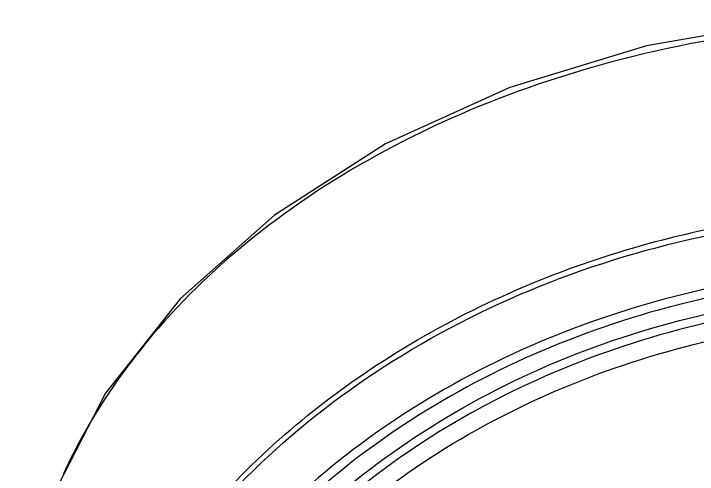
# Model space of a CAD drawing. Extents: x 0 to 1693, y 0 to 1240.
# Drawn here: x 886.57 to 918.06, y 669.92 to 691.13 of the extents above; entities that cross this region are included whole.
import ezdxf

# ---------------------------------------------------------------- set-up
doc = ezdxf.new("R2010")
doc.units = 0
doc.header["$LTSCALE"] = 14
doc.header["$MEASUREMENT"] = 0
doc.layers.add('DEF_LAYER_ASSEM_MEMBER', color=7, linetype='CONTINUOUS')

msp = doc.modelspace()

# ---------------------------------------------------------------- linework, layer by layer
at = {"layer": 'DEF_LAYER_ASSEM_MEMBER', "color": 7, "linetype": 'Continuous'}
for points in [[(928.579, 691.131), (922.261, 690.78), (915.71, 689.649)], [(915.71, 689.649), (909.425, 687.739), (903.686, 685.133), (898.58, 681.855), (894.236, 677.998), (890.803, 673.663), (888.338, 668.89), (886.916, 663.832), (886.568, 658.595)]]:
    msp.add_lwpolyline(points, dxfattribs=at)
at = {"layer": 'DEF_LAYER_ASSEM_MEMBER', "color": 9, "linetype": 'Continuous'}
msp.add_arc((912.551, 659.056), 26.073, 153.9462, 155.3674, dxfattribs=at)
for points, start_tangent, end_tangent in [([(928.579, 690.78), (919.434, 690.046), (910.732, 687.878)], (-1, 0.000025), (-0.946291, -0.323317)), ([(910.731, 687.88), (903.676, 684.817), (897.584, 680.81), (892.676, 675.993), (889.128, 670.508)], (-0.946165, -0.323686), (-0.439195, -0.898392)), ([(928.579, 682.235), (919.22, 681.335), (910.358, 678.676)], (-1, 0.000264), (-0.924074, -0.382214)), ([(888.176, 645.448), (888.294, 652.393), (890.142, 659.168), (893.64, 665.484), (898.637, 671.068), (904.92, 675.681), (912.219, 679.126), (928.579, 681.979)], (-0.108187, 0.994131), (0.999999, 0.001328)), ([(928.579, 679.564), (914.427, 677.363), (907.964, 674.683), (902.211, 671.061), (897.369, 666.623), (893.603, 661.521), (891.044, 655.932), (889.78, 650.048), (889.855, 644.073), (891.266, 638.212), (893.964, 632.667), (897.856, 627.631), (902.809, 623.277), (908.651, 619.754), (922.171, 615.658)], (-1, 0), (0.990632, -0.136562)), ([(928.579, 679.155), (914.568, 676.977), (908.168, 674.324), (902.473, 670.739), (897.677, 666.346), (893.947, 661.296), (891.411, 655.763), (890.158, 649.938), (890.229, 644.022), (891.622, 638.219), (894.29, 632.729), (898.14, 627.741), (903.04, 623.427), (908.821, 619.936), (922.203, 615.873)], (-1, 0), (0.990541, -0.137215)), ([(888.091, 645.336), (887.95, 650.39), (888.733, 655.411), (890.414, 660.273), (892.96, 664.862), (896.32, 669.105), (900.387, 672.858), (910.358, 678.676)], (-0.118024, 0.993011), (0.924076, 0.38221)), ([(928.579, 678.044), (914.625, 675.812), (902.686, 669.439), (898.03, 664.967), (894.487, 659.845), (892.186, 654.261), (891.211, 648.416)], (-1, 0), (-0.050045, -0.998747)), ([(891.72, 648.843), (892.856, 654.481), (895.243, 659.845), (898.798, 664.748), (903.397, 669.017), (915.048, 675.085), (928.579, 677.206)], (0.086035, 0.996292), (1, 0))]:
    msp.add_spline(points, degree=3, dxfattribs=dict(at, start_tangent=start_tangent, end_tangent=end_tangent))
at = {"layer": 'DEF_LAYER_ASSEM_MEMBER', "color": 7, "linetype": 'Continuous', "start_tangent": (0.000029, 1), "end_tangent": (1, 0)}
msp.add_spline([(890.879, 647.295), (891.604, 653.373), (893.749, 659.217), (897.233, 664.603), (901.922, 669.324), (907.635, 673.198), (914.152, 676.077), (928.579, 678.449)], degree=3, dxfattribs=at)

doc.saveas('drawing.dxf')
